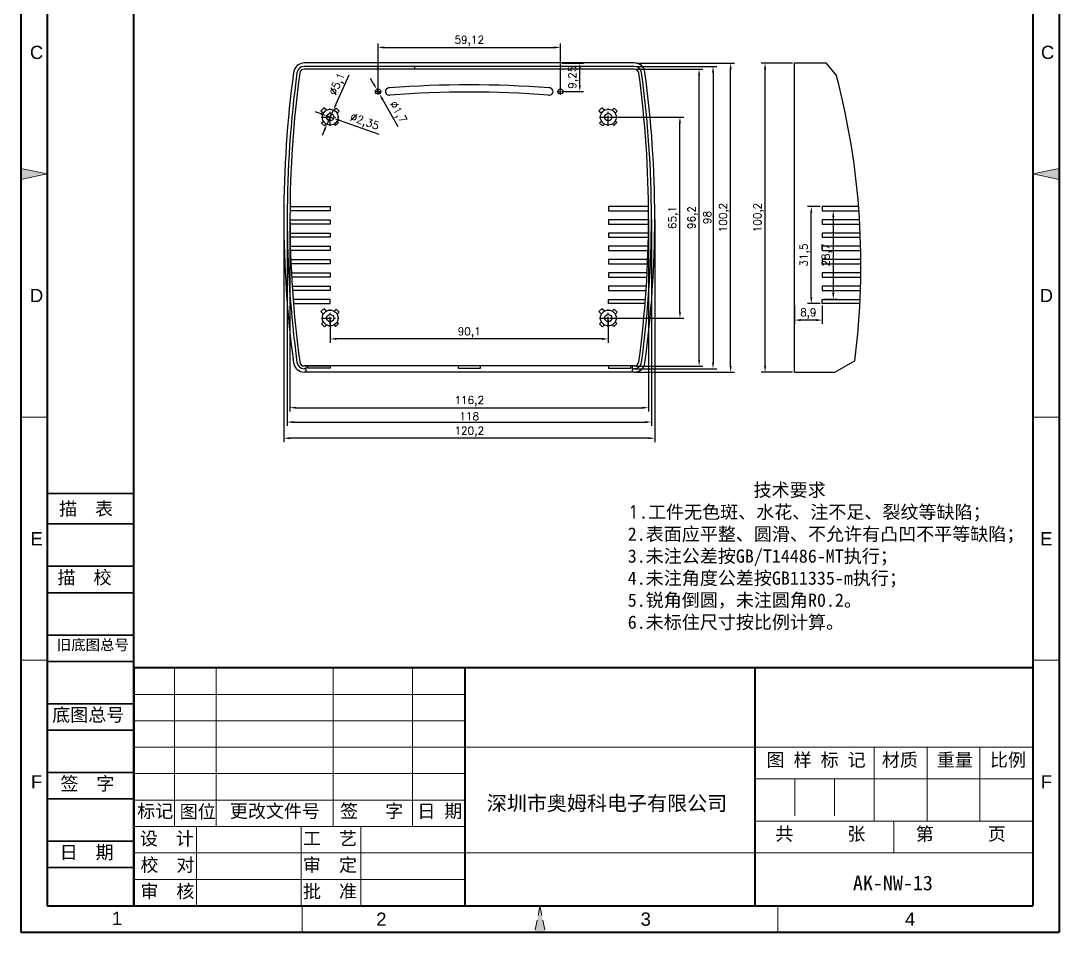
# Model space of a CAD drawing. Header units: millimetres. Extents: x 45769 to 46105, y -471 to 20.
# Drawn here: x 45768.6 to 46105.1, y -471.3 to -175.9 of the extents above; entities that cross this region are included whole.
import ezdxf
from ezdxf.enums import TextEntityAlignment as Align

# ---------------------------------------------------------------- set-up
doc = ezdxf.new("R2010")
doc.units = ezdxf.units.MM
for name, pattern in [('ACAD_ISO10W100', [18, 12, -3, 0, -3]), ('CENTER', [50.8, 31.75, -6.35, 6.35, -6.35]), ('HIDDEN2', [4.7625, 3.175, -1.5875])]:
    doc.linetypes.add(name, pattern=pattern)
for name, color, linetype, lineweight in [('dim', 82, 'Continuous', 9), ('图层1', 7, 'ACAD_ISO10W100', 15), ('图层2', 7, 'Continuous', 30), ('图层3', 7, 'Continuous', 15), ('图层4', 7, 'Continuous', 40), ('图层5', 7, 'HIDDEN2', 15)]:
    doc.layers.add(name, color=color, linetype=linetype, lineweight=lineweight)
doc.layers.add('尺寸线', color=7, linetype='Continuous')
doc.styles.get("Standard").update_dxf_attribs({"font": 'txt', "bigfont": 'gbcbig.shx'})
doc.styles.add('样式 3', font='arial.ttf', dxfattribs={"height": 3.8})
doc.dimstyles.new('ISO-25', dxfattribs={"dimtxt": 2.5, "dimasz": 2.5, "dimexe": 1.25, "dimexo": 0.625, "dimtad": 1, "dimtxsty": 'Standard', "dimcen": 2.5, "dimadec": 0, "dimazin": 0, "dimtfac": 1, "dimtmove": 0, "dimatfit": 3, "dimfxl": 1, "dimarcsym": 0})

# ---------------------------------------------------------------- blocks, each defined once
blk = doc.blocks.new('*D3682')
at = {"layer": 'Defpoints', "color": 0, "transparency": 16777216}
for p in [(46009.79, -189.55), (46019.35, -189.55), (46019.35, -289.75)]:
    blk.add_point(p, dxfattribs=at)
at = {"layer": 'dim', "color": 0, "lineweight": -2, "transparency": 16777216}
for p, q in [((46018.73, -189.55), (46008.54, -189.55)), ((46009.79, -287.75), (46009.79, -191.55)), ((46018.73, -289.75), (46008.54, -289.75))]:
    blk.add_line(p, q, dxfattribs=at)
at = {"layer": 'dim', "color": 0, "transparency": 16777216}
for points in [[(46009.46, -191.55), (46010.13, -191.55), (46009.79, -189.55)], [(46009.46, -287.75), (46010.13, -287.75), (46009.79, -289.75)]]:
    blk.add_solid(points, dxfattribs=at)
at = {"layer": 'dim', "color": 0, "transparency": 16777216, "insert": (46007.71, -239.65), "char_height": 2.5, "attachment_point": 5, "rotation": 90}
blk.add_mtext('100,2', dxfattribs=at)
blk = doc.blocks.new('*D3683')
at = {"layer": 'Defpoints', "color": 0, "transparency": 16777216}
for p in [(46019.35, -267.54), (46028.25, -267.54), (46019.35, -272.87)]:
    blk.add_point(p, dxfattribs=at)
at = {"layer": 'dim', "color": 0, "lineweight": -2, "transparency": 16777216}
for p, q in [((46019.35, -268.17), (46019.35, -274.12)), ((46028.25, -268.17), (46028.25, -274.12)), ((46026.25, -272.87), (46021.35, -272.87))]:
    blk.add_line(p, q, dxfattribs=at)
at = {"layer": 'dim', "color": 0, "transparency": 16777216}
for points in [[(46021.35, -272.53), (46021.35, -273.2), (46019.35, -272.87)], [(46026.25, -272.53), (46026.25, -273.2), (46028.25, -272.87)]]:
    blk.add_solid(points, dxfattribs=at)
at = {"layer": 'dim', "color": 0, "transparency": 16777216, "insert": (46023.8, -270.78), "char_height": 2.5, "attachment_point": 5}
blk.add_mtext('8,9', dxfattribs=at)
blk = doc.blocks.new('*D3684')
at = {"layer": 'Defpoints', "color": 0, "transparency": 16777216}
for p in [(46024.77, -236.04), (46028.25, -236.04), (46028.25, -267.54)]:
    blk.add_point(p, dxfattribs=at)
at = {"layer": 'dim', "color": 0, "lineweight": -2, "transparency": 16777216}
for p, q in [((46027.63, -236.04), (46023.52, -236.04)), ((46024.77, -265.54), (46024.77, -238.04)), ((46027.63, -267.54), (46023.52, -267.54))]:
    blk.add_line(p, q, dxfattribs=at)
at = {"layer": 'dim', "color": 0, "transparency": 16777216}
for points in [[(46024.43, -238.04), (46025.1, -238.04), (46024.77, -236.04)], [(46024.43, -265.54), (46025.1, -265.54), (46024.77, -267.54)]]:
    blk.add_solid(points, dxfattribs=at)
at = {"layer": 'dim', "color": 0, "transparency": 16777216, "insert": (46022.68, -251.79), "char_height": 2.5, "attachment_point": 5, "rotation": 90}
blk.add_mtext('31,5', dxfattribs=at)
blk = doc.blocks.new('*D3685')
at = {"layer": 'Defpoints', "color": 0, "transparency": 16777216}
for p in [(46028.25, -237.44), (46028.25, -266.14), (46031.89, -266.14)]:
    blk.add_point(p, dxfattribs=at)
at = {"layer": 'dim', "color": 0, "lineweight": -2, "transparency": 16777216}
for p, q in [((46028.88, -237.44), (46033.14, -237.44)), ((46031.89, -239.44), (46031.89, -264.14)), ((46028.88, -266.14), (46033.14, -266.14))]:
    blk.add_line(p, q, dxfattribs=at)
at = {"layer": 'dim', "color": 0, "transparency": 16777216}
for points in [[(46031.56, -239.44), (46032.23, -239.44), (46031.89, -237.44)], [(46031.56, -264.14), (46032.23, -264.14), (46031.89, -266.14)]]:
    blk.add_solid(points, dxfattribs=at)
at = {"layer": 'dim', "color": 0, "transparency": 16777216, "insert": (46029.81, -251.79), "char_height": 2.5, "attachment_point": 5, "rotation": 90}
blk.add_mtext('28,7', dxfattribs=at)
blk = doc.blocks.new('*D3686')
at = {"layer": 'Defpoints', "color": 0, "transparency": 16777216}
for p in [(45868.9, -272.2), (45959, -272.2), (45868.9, -278.98)]:
    blk.add_point(p, dxfattribs=at)
at = {"layer": 'dim', "color": 0, "lineweight": -2, "transparency": 16777216}
for p, q in [((45868.9, -272.82), (45868.9, -280.23)), ((45959, -272.82), (45959, -280.23)), ((45957, -278.98), (45870.9, -278.98))]:
    blk.add_line(p, q, dxfattribs=at)
at = {"layer": 'dim', "color": 0, "transparency": 16777216}
for points in [[(45870.9, -278.65), (45870.9, -279.31), (45868.9, -278.98)], [(45957, -278.65), (45957, -279.31), (45959, -278.98)]]:
    blk.add_solid(points, dxfattribs=at)
at = {"layer": 'dim', "color": 0, "transparency": 16777216, "insert": (45913.95, -276.9), "char_height": 2.5, "attachment_point": 5}
blk.add_mtext('90,1', dxfattribs=at)
blk = doc.blocks.new('*D3687')
at = {"layer": 'Defpoints', "color": 0, "transparency": 16777216}
for p in [(45959, -207.1), (45982.21, -207.1), (45959, -272.2)]:
    blk.add_point(p, dxfattribs=at)
at = {"layer": 'dim', "color": 0, "lineweight": -2, "transparency": 16777216}
for p, q in [((45959.63, -207.1), (45983.46, -207.1)), ((45982.21, -270.2), (45982.21, -209.1)), ((45959.63, -272.2), (45983.46, -272.2))]:
    blk.add_line(p, q, dxfattribs=at)
at = {"layer": 'dim', "color": 0, "transparency": 16777216}
for points in [[(45981.87, -209.1), (45982.54, -209.1), (45982.21, -207.1)], [(45981.87, -270.2), (45982.54, -270.2), (45982.21, -272.2)]]:
    blk.add_solid(points, dxfattribs=at)
at = {"layer": 'dim', "color": 0, "transparency": 16777216, "insert": (45980.12, -239.65), "char_height": 2.5, "attachment_point": 5, "rotation": 90}
blk.add_mtext('65,1', dxfattribs=at)
blk = doc.blocks.new('*D3688')
at = {"layer": 'Defpoints', "color": 0, "transparency": 16777216}
for p in [(45967.43, -189.55), (45998.63, -189.55), (45966.85, -289.75)]:
    blk.add_point(p, dxfattribs=at)
at = {"layer": 'dim', "color": 0, "lineweight": -2, "transparency": 16777216}
for p, q in [((45968.05, -189.55), (45999.88, -189.55)), ((45998.63, -287.75), (45998.63, -191.55)), ((45967.48, -289.75), (45999.88, -289.75))]:
    blk.add_line(p, q, dxfattribs=at)
at = {"layer": 'dim', "color": 0, "transparency": 16777216}
for points in [[(45998.3, -191.55), (45998.97, -191.55), (45998.63, -189.55)], [(45998.3, -287.75), (45998.97, -287.75), (45998.63, -289.75)]]:
    blk.add_solid(points, dxfattribs=at)
at = {"layer": 'dim', "color": 0, "transparency": 16777216, "insert": (45996.55, -239.65), "char_height": 2.5, "attachment_point": 5, "rotation": 90}
blk.add_mtext('100,2', dxfattribs=at)
blk = doc.blocks.new('*D3689')
at = {"layer": 'Defpoints', "color": 0, "transparency": 16777216}
for p in [(45967.41, -190.65), (45966.85, -288.65), (45992.92, -288.65)]:
    blk.add_point(p, dxfattribs=at)
at = {"layer": 'dim', "color": 0, "lineweight": -2, "transparency": 16777216}
for p, q in [((45968.03, -190.65), (45994.17, -190.65)), ((45992.92, -192.65), (45992.92, -286.65)), ((45967.48, -288.65), (45994.17, -288.65))]:
    blk.add_line(p, q, dxfattribs=at)
at = {"layer": 'dim', "color": 0, "transparency": 16777216}
for points in [[(45992.59, -192.65), (45993.25, -192.65), (45992.92, -190.65)], [(45992.59, -286.65), (45993.25, -286.65), (45992.92, -288.65)]]:
    blk.add_solid(points, dxfattribs=at)
at = {"layer": 'dim', "color": 0, "transparency": 16777216, "insert": (45991.04, -239.65), "char_height": 2.5, "attachment_point": 5, "rotation": 90}
blk.add_mtext('98', dxfattribs=at)
blk = doc.blocks.new('*D3690')
at = {"layer": 'Defpoints', "color": 0, "transparency": 16777216}
for p in [(45967.41, -191.55), (45988.41, -191.55), (45967.41, -287.75)]:
    blk.add_point(p, dxfattribs=at)
at = {"layer": 'dim', "color": 0, "lineweight": -2, "transparency": 16777216}
for p, q in [((45968.03, -191.55), (45989.66, -191.55)), ((45988.41, -285.75), (45988.41, -193.55)), ((45968.03, -287.75), (45989.66, -287.75))]:
    blk.add_line(p, q, dxfattribs=at)
at = {"layer": 'dim', "color": 0, "transparency": 16777216}
for points in [[(45988.08, -193.55), (45988.75, -193.55), (45988.41, -191.55)], [(45988.08, -285.75), (45988.75, -285.75), (45988.41, -287.75)]]:
    blk.add_solid(points, dxfattribs=at)
at = {"layer": 'dim', "color": 0, "transparency": 16777216, "insert": (45986.33, -239.65), "char_height": 2.5, "attachment_point": 5, "rotation": 90}
blk.add_mtext('96,2', dxfattribs=at)
blk = doc.blocks.new('*D3691')
at = {"layer": 'Defpoints', "color": 0, "transparency": 16777216}
for p in [(45853.85, -239.65), (45974.05, -239.65), (45853.85, -311.16)]:
    blk.add_point(p, dxfattribs=at)
at = {"layer": 'dim', "color": 0, "lineweight": -2, "transparency": 16777216}
for p, q in [((45853.85, -240.27), (45853.85, -312.41)), ((45974.05, -240.27), (45974.05, -312.41)), ((45972.05, -311.16), (45855.85, -311.16))]:
    blk.add_line(p, q, dxfattribs=at)
at = {"layer": 'dim', "color": 0, "transparency": 16777216}
for points in [[(45855.85, -310.83), (45855.85, -311.49), (45853.85, -311.16)], [(45972.05, -310.83), (45972.05, -311.49), (45974.05, -311.16)]]:
    blk.add_solid(points, dxfattribs=at)
at = {"layer": 'dim', "color": 0, "transparency": 16777216, "insert": (45913.95, -309.08), "char_height": 2.5, "attachment_point": 5}
blk.add_mtext('120,2', dxfattribs=at)
blk = doc.blocks.new('*D3692')
at = {"layer": 'Defpoints', "color": 0, "transparency": 16777216}
for p in [(45854.95, -239.65), (45972.95, -239.65), (45972.95, -305.91)]:
    blk.add_point(p, dxfattribs=at)
at = {"layer": 'dim', "color": 0, "lineweight": -2, "transparency": 16777216}
for p, q in [((45854.95, -240.27), (45854.95, -307.16)), ((45972.95, -240.27), (45972.95, -307.16)), ((45856.95, -305.91), (45970.95, -305.91))]:
    blk.add_line(p, q, dxfattribs=at)
at = {"layer": 'dim', "color": 0, "transparency": 16777216}
for points in [[(45856.95, -305.57), (45856.95, -306.24), (45854.95, -305.91)], [(45970.95, -305.57), (45970.95, -306.24), (45972.95, -305.91)]]:
    blk.add_solid(points, dxfattribs=at)
at = {"layer": 'dim', "color": 0, "transparency": 16777216, "insert": (45913.95, -304.03), "char_height": 2.5, "attachment_point": 5}
blk.add_mtext('118', dxfattribs=at)
blk = doc.blocks.new('*D3693')
at = {"layer": 'Defpoints', "color": 0, "transparency": 16777216}
for p in [(45855.85, -239.65), (45972.05, -239.65), (45972.05, -301.26)]:
    blk.add_point(p, dxfattribs=at)
at = {"layer": 'dim', "color": 0, "lineweight": -2, "transparency": 16777216}
for p, q in [((45855.85, -240.27), (45855.85, -302.51)), ((45972.05, -240.27), (45972.05, -302.51)), ((45857.85, -301.26), (45970.05, -301.26))]:
    blk.add_line(p, q, dxfattribs=at)
at = {"layer": 'dim', "color": 0, "transparency": 16777216}
for points in [[(45857.85, -300.93), (45857.85, -301.6), (45855.85, -301.26)], [(45970.05, -300.93), (45970.05, -301.6), (45972.05, -301.26)]]:
    blk.add_solid(points, dxfattribs=at)
at = {"layer": 'dim', "color": 0, "transparency": 16777216, "insert": (45913.95, -299.18), "char_height": 2.5, "attachment_point": 5}
blk.add_mtext('116,2', dxfattribs=at)
blk = doc.blocks.new('*D3694')
at = {"layer": 'Defpoints', "color": 0, "transparency": 16777216}
for p in [(45869.94, -204.77), (45867.86, -209.42)]:
    blk.add_point(p, dxfattribs=at)
at = {"layer": 'dim', "color": 0, "lineweight": -2, "transparency": 16777216}
for p, q in [((45874.97, -193.51), (45870.76, -202.94)), ((45867.86, -209.42), (45869.94, -204.77)), ((45867.04, -211.25), (45866.23, -213.08))]:
    blk.add_line(p, q, dxfattribs=at)
at = {"layer": 'dim', "color": 0, "transparency": 16777216}
for points in [[(45870.45, -202.81), (45871.06, -203.08), (45869.94, -204.77)], [(45866.74, -211.11), (45867.35, -211.39), (45867.86, -209.42)]]:
    blk.add_solid(points, dxfattribs=at)
at = {"layer": 'dim', "color": 0, "transparency": 16777216, "insert": (45871.37, -196.46), "char_height": 2.5, "attachment_point": 5, "rotation": 65.913}
blk.add_mtext('∅5,1', dxfattribs=at)
blk = doc.blocks.new('*D3695')
at = {"layer": 'Defpoints', "color": 0, "transparency": 16777216}
for p in [(45867.79, -206.7), (45870.01, -207.49)]:
    blk.add_point(p, dxfattribs=at)
at = {"layer": 'dim', "color": 0, "lineweight": -2, "transparency": 16777216}
for p, q in [((45865.91, -206.04), (45864.02, -205.37)), ((45867.79, -206.7), (45870.01, -207.49)), ((45884.78, -212.7), (45871.89, -208.15))]:
    blk.add_line(p, q, dxfattribs=at)
at = {"layer": 'dim', "color": 0, "transparency": 16777216}
for points in [[(45866.02, -205.72), (45865.79, -206.35), (45867.79, -206.7)], [(45872.01, -207.84), (45871.78, -208.47), (45870.01, -207.49)]]:
    blk.add_solid(points, dxfattribs=at)
at = {"layer": 'dim', "color": 0, "transparency": 16777216, "insert": (45879.97, -208.79), "char_height": 2.5, "attachment_point": 5, "rotation": 340.5698}
blk.add_mtext('∅2,35', dxfattribs=at)
blk = doc.blocks.new('*D3696')
at = {"layer": 'Defpoints', "color": 0, "transparency": 16777216}
for p in [(45883.97, -198.06), (45884.81, -199.53)]:
    blk.add_point(p, dxfattribs=at)
at = {"layer": 'dim', "color": 0, "lineweight": -2, "transparency": 16777216}
for p, q in [((45882.97, -196.32), (45881.97, -194.59)), ((45883.97, -198.06), (45884.81, -199.53)), ((45890.96, -210.22), (45885.81, -201.27))]:
    blk.add_line(p, q, dxfattribs=at)
at = {"layer": 'dim', "color": 0, "transparency": 16777216}
for points in [[(45883.26, -196.16), (45882.68, -196.49), (45883.97, -198.06)], [(45886.1, -201.1), (45885.52, -201.43), (45884.81, -199.53)]]:
    blk.add_solid(points, dxfattribs=at)
at = {"layer": 'dim', "color": 0, "transparency": 16777216, "insert": (45890.69, -205.57), "char_height": 2.5, "attachment_point": 5, "rotation": 299.892}
blk.add_mtext('∅1,7', dxfattribs=at)
blk = doc.blocks.new('*D3697')
at = {"layer": 'Defpoints', "color": 0, "transparency": 16777216}
for p in [(45943.51, -184.5), (45884.39, -198.79), (45943.51, -198.79)]:
    blk.add_point(p, dxfattribs=at)
at = {"layer": 'dim', "color": 0, "lineweight": -2, "transparency": 16777216}
for p, q in [((45884.39, -198.17), (45884.39, -183.25)), ((45886.39, -184.5), (45941.51, -184.5)), ((45943.51, -198.17), (45943.51, -183.25))]:
    blk.add_line(p, q, dxfattribs=at)
at = {"layer": 'dim', "color": 0, "transparency": 16777216}
for points in [[(45886.39, -184.16), (45886.39, -184.83), (45884.39, -184.5)], [(45941.51, -184.16), (45941.51, -184.83), (45943.51, -184.5)]]:
    blk.add_solid(points, dxfattribs=at)
at = {"layer": 'dim', "color": 0, "transparency": 16777216, "insert": (45913.95, -182.41), "char_height": 2.5, "attachment_point": 5}
blk.add_mtext('59,12', dxfattribs=at)
blk = doc.blocks.new('*D3698')
at = {"layer": 'Defpoints', "color": 0, "transparency": 16777216}
for p in [(45943.51, -189.55), (45949.76, -189.55), (45943.51, -198.79)]:
    blk.add_point(p, dxfattribs=at)
at = {"layer": 'dim', "color": 0, "lineweight": -2, "transparency": 16777216}
for p, q in [((45944.14, -189.55), (45951.01, -189.55)), ((45949.76, -196.79), (45949.76, -191.55)), ((45944.14, -198.79), (45951.01, -198.79))]:
    blk.add_line(p, q, dxfattribs=at)
at = {"layer": 'dim', "color": 0, "transparency": 16777216}
for points in [[(45949.43, -191.55), (45950.1, -191.55), (45949.76, -189.55)], [(45949.43, -196.79), (45950.1, -196.79), (45949.76, -198.79)]]:
    blk.add_solid(points, dxfattribs=at)
at = {"layer": 'dim', "color": 0, "transparency": 16777216, "insert": (45947.68, -194.17), "char_height": 2.5, "attachment_point": 5, "rotation": 90}
blk.add_mtext('9,25', dxfattribs=at)

msp = doc.modelspace()

# ---------------------------------------------------------------- hatches: boundary and pattern name
at = {"layer": '图层1'}
for points in [[(45777.193, -225.505), (45768.627, -223.742), (45768.627, -227.268)], [(46096.535, -225.505), (46105.101, -223.742), (46105.101, -227.268)]]:
    msp.add_hatch(color=0, dxfattribs=at).paths.add_polyline_path(points)
at = {"layer": '图层5'}
msp.add_hatch(color=0, dxfattribs=at).paths.add_polyline_path([(45936.864, -462.699), (45935.101, -471.265), (45938.627, -471.265)])

# ---------------------------------------------------------------- linework, layer by layer
for p, q in [((45967.406, -189.545), (45860.494, -189.545)), ((45967.406, -190.645), (45860.494, -190.645)), ((45967.406, -191.545), (45860.494, -191.545)), ((45884.316, -191.545), (45884.316, -190.645)), ((45896.316, -191.545), (45896.316, -190.645)), ((46019.351, -289.745), (46019.351, -189.545)), ((46019.351, -189.545), (46029.433, -189.545)), ((46029.433, -189.545), (46032.965, -193.667)), ((45967.406, -287.745), (45860.494, -287.745)), ((45861.05, -288.645), (45860.494, -288.645)), ((45861.05, -289.745), (45861.05, -287.745)), ((45966.85, -289.745), (45966.85, -287.745)), ((45967.406, -288.645), (45966.85, -288.645)), ((46038.857, -286.029), (46032.458, -289.745)), ((45967.406, -289.745), (45860.494, -289.745)), ((46019.351, -289.745), (46032.458, -289.745))]:
    msp.add_line(p, q)
at = {"color": 1, "linetype": 'CENTER', "ltscale": 0.034}
for p, q in [((45884.389, -199.729), (45884.389, -197.859)), ((45943.511, -199.729), (45943.511, -197.859)), ((45883.454, -198.794), (45885.324, -198.794)), ((45942.576, -198.794), (45944.446, -198.794))]:
    msp.add_line(p, q, dxfattribs=at)
at = {"color": 1, "linetype": 'CENTER', "ltscale": 0.102}
for p, q in [((45868.9, -209.9), (45868.9, -204.29)), ((45959, -209.9), (45959, -204.29)), ((45866.095, -207.095), (45871.705, -207.095)), ((45956.195, -207.095), (45961.805, -207.095)), ((45866.095, -272.195), (45871.705, -272.195)), ((45868.9, -275), (45868.9, -269.39)), ((45956.195, -272.195), (45961.805, -272.195)), ((45959, -275), (45959, -269.39))]:
    msp.add_line(p, q, dxfattribs=at)
for points in [[(45867.639, -204.879), (45866.833, -204.074), (45865.878, -205.028), (45866.684, -205.834)], [(45870.162, -204.879), (45870.809, -204.232), (45871.764, -205.186), (45871.116, -205.834)], [(45957.739, -204.879), (45956.933, -204.074), (45955.978, -205.028), (45956.784, -205.834)], [(45960.262, -204.879), (45960.909, -204.232), (45961.864, -205.186), (45961.216, -205.834)], [(45867.639, -209.312), (45866.991, -209.959), (45866.036, -209.005), (45866.684, -208.357)], [(45870.162, -209.312), (45870.651, -209.801), (45871.606, -208.847), (45871.116, -208.357)], [(45957.739, -209.312), (45957.091, -209.959), (45956.136, -209.005), (45956.784, -208.357)], [(45960.262, -209.312), (45960.751, -209.801), (45961.706, -208.847), (45961.216, -208.357)], [(45855.869, -236.043), (45868.885, -236.043), (45868.885, -237.443), (45855.857, -237.443)], [(45972.031, -236.043), (45959.015, -236.043), (45959.015, -237.443), (45972.043, -237.443)], [(46040.095, -236.043), (46028.251, -236.043), (46028.251, -237.443), (46040.201, -237.443)], [(45855.851, -240.343), (45868.885, -240.343), (45868.885, -241.743), (45855.856, -241.743)], [(45972.049, -240.343), (45959.015, -240.343), (45959.015, -241.743), (45972.044, -241.743)], [(46040.394, -240.343), (46028.251, -240.343), (46028.251, -241.743), (46040.475, -241.743)], [(45855.886, -244.643), (45868.885, -244.643), (45868.885, -246.043), (45855.909, -246.043)], [(45972.014, -244.643), (45959.015, -244.643), (45959.015, -246.043), (45971.991, -246.043)], [(46040.616, -244.643), (46028.251, -244.643), (46028.251, -246.043), (46040.672, -246.043)], [(45855.974, -248.943), (45868.885, -248.943), (45868.885, -250.343), (45856.014, -250.343)], [(45971.926, -248.943), (45959.015, -248.943), (45959.015, -250.343), (45971.886, -250.343)], [(46040.762, -248.943), (46028.251, -248.943), (46028.251, -250.343), (46040.794, -250.343)], [(45856.115, -253.243), (45868.885, -253.243), (45868.885, -254.643), (45856.173, -254.643)], [(45971.785, -253.243), (45959.015, -253.243), (45959.015, -254.643), (45971.727, -254.643)], [(46040.832, -253.243), (46028.251, -253.243), (46028.251, -254.643), (46040.839, -254.643)], [(45856.31, -257.543), (45868.885, -257.543), (45868.885, -258.943), (45856.385, -258.943)], [(45971.59, -257.543), (45959.015, -257.543), (45959.015, -258.943), (45971.515, -258.943)], [(46040.826, -257.543), (46028.251, -257.543), (46028.251, -258.943), (46040.808, -258.943)], [(45856.558, -261.843), (45868.885, -261.843), (45868.885, -263.243), (45856.65, -263.243)], [(45971.342, -261.843), (45959.015, -261.843), (45959.015, -263.243), (45971.25, -263.243)], [(46040.744, -261.843), (46028.251, -261.843), (46028.251, -263.243), (46040.701, -263.243)], [(45856.969, -267.543), (45868.885, -267.543), (45868.885, -266.143), (45856.859, -266.143)], [(45867.639, -269.979), (45866.833, -269.174), (45865.878, -270.128), (45866.684, -270.934)], [(45957.739, -269.979), (45956.933, -269.174), (45955.978, -270.128), (45956.784, -270.934)], [(45970.931, -267.543), (45959.015, -267.543), (45959.015, -266.143), (45971.041, -266.143)], [(46040.518, -267.543), (46028.251, -267.543), (46028.251, -266.143), (46040.586, -266.143)], [(45870.162, -269.979), (45870.809, -269.332), (45871.764, -270.286), (45871.116, -270.934)], [(45960.262, -269.979), (45960.909, -269.332), (45961.864, -270.286), (45961.216, -270.934)], [(45867.639, -274.412), (45866.991, -275.059), (45866.036, -274.105), (45866.684, -273.457)], [(45870.162, -274.412), (45870.651, -274.901), (45871.606, -273.947), (45871.116, -273.457)], [(45957.739, -274.412), (45957.091, -275.059), (45956.136, -274.105), (45956.784, -273.457)], [(45960.262, -274.412), (45960.751, -274.901), (45961.706, -273.947), (45961.216, -273.457)]]:
    msp.add_lwpolyline(points)
for points in [[(45861.64, -287.745), (45868.89, -287.745), (45868.89, -288.418), (45861.64, -288.418)], [(45917.575, -287.745), (45910.325, -287.745), (45910.325, -288.418), (45917.575, -288.418)], [(45966.26, -287.745), (45959.01, -287.745), (45959.01, -288.418), (45966.26, -288.418)]]:
    msp.add_lwpolyline(points, close=True)
for centre, radius in [((45884.389, -198.794), 0.85), ((45943.511, -198.794), 0.85), ((45868.9, -207.095), 2.55), ((45959, -207.095), 2.55), ((45868.9, -207.095), 1.175), ((45959, -207.095), 1.175), ((45868.9, -272.195), 2.55), ((45868.9, -272.195), 1.175), ((45959, -272.195), 2.55), ((45959, -272.195), 1.175)]:
    msp.add_circle(centre, radius)
for centre, radius, start, end in [((45860.494, -193.045), 3.5, 90, 172.28025), ((45860.494, -193.045), 2.4, 90, 172.28025), ((45860.494, -193.045), 1.5, 90, 172.28025), ((45967.406, -193.045), 3.5, 7.71975, 90), ((45967.406, -193.045), 2.4, 7.71975, 90), ((45967.406, -193.045), 1.5, 7.71975, 90), ((46204.263, -239.645), 350.413, 172.28025, 187.71975), ((46204.263, -239.645), 349.313, 172.28025, 187.71975), ((46204.263, -239.645), 348.413, 172.28025, 187.71975), ((45623.638, -239.645), 348.413, 352.28025, 7.71975), ((45623.638, -239.645), 349.313, 352.28025, 7.71975), ((45623.638, -239.645), 350.413, 352.28025, 7.71975), ((45797.671, -255.048), 243.168, 352.6801, 14.62081), ((45887.975, -198.794), 1.175, 85.2593, 283.36901), ((45913.95, -536.269), 339.632, 85.63018, 94.36982), ((45939.925, -198.794), 1.175, 256.63099, 94.7407), ((45913.95, -536.239), 337.282, 85.62942, 94.37058), ((45860.494, -286.245), 3.5, 187.71975, 270), ((45860.494, -286.245), 2.4, 187.71975, 270), ((45860.494, -286.245), 1.5, 187.71975, 270), ((45967.406, -286.245), 1.5, 270, 352.28025), ((45967.406, -286.245), 2.4, 270, 352.28025), ((45967.406, -286.245), 3.5, 270, 352.28025)]:
    msp.add_arc(centre, radius, start, end)
at = {"layer": '图层1', "color": 0}
for p, q in [((45777.193, -225.505), (45768.627, -223.742)), ((46096.535, -225.505), (46105.101, -223.742)), ((45777.193, -225.505), (45768.627, -227.268)), ((46096.535, -225.505), (46105.101, -227.268)), ((45777.193, -304.313), (45768.627, -304.313)), ((46105.101, -304.313), (46096.535, -304.313)), ((45777.193, -383.121), (45768.627, -383.121)), ((46105.101, -383.121), (46096.535, -383.121)), ((46019.441, -421.582), (46019.441, -435.288)), ((46032.29, -421.582), (46032.29, -435.288)), ((45831.922, -437.001), (45831.922, -428.435)), ((45831.922, -437.001), (45831.922, -428.435))]:
    msp.add_line(p, q, dxfattribs=at)
at = {"layer": '图层2', "color": 0}
for p, q in [((45805.309, -329.069), (45777.193, -329.069)), ((45805.309, -338.955), (45777.193, -338.955)), ((45805.309, -338.955), (45790.374, -338.955)), ((45805.309, -352.661), (45777.193, -352.661)), ((45805.309, -361.227), (45777.193, -361.227)), ((45805.309, -361.227), (45790.374, -361.227)), ((45805.309, -361.227), (45790.374, -361.227)), ((45805.309, -374.933), (45777.193, -374.933)), ((45805.309, -383.499), (45777.193, -383.499)), ((45805.309, -383.499), (45790.374, -383.499)), ((45805.309, -397.204), (45777.193, -397.204)), ((45805.309, -405.77), (45777.193, -405.77)), ((45805.309, -405.77), (45790.374, -405.77)), ((45805.309, -419.476), (45777.193, -419.476)), ((45805.309, -428.042), (45777.193, -428.042)), ((45805.309, -428.042), (45790.374, -428.042)), ((45805.309, -441.748), (45777.193, -441.748)), ((45805.309, -450.314), (45777.193, -450.314))]:
    msp.add_line(p, q, dxfattribs=at)
at = {"layer": '图层3', "color": 0}
for p, q in [((45818.485, -437.001), (45818.485, -385.605)), ((45831.922, -428.435), (45831.922, -385.605)), ((45869.805, -436.899), (45869.805, -385.605)), ((45895.503, -436.875), (45895.503, -385.605)), ((45912.635, -394.171), (45805.309, -394.171)), ((45912.635, -402.737), (45805.309, -402.737)), ((45912.635, -402.737), (45805.309, -402.737)), ((45912.635, -411.303), (45805.309, -411.303)), ((45891.831, -411.303), (46096.535, -411.303)), ((46045.139, -411.303), (46045.139, -435.288)), ((46062.271, -411.303), (46062.271, -435.288)), ((46079.403, -411.303), (46079.403, -435.288)), ((45912.635, -419.869), (45805.309, -419.869)), ((46096.535, -421.582), (46006.592, -421.582)), ((46045.139, -421.582), (46045.139, -435.288)), ((45912.635, -428.435), (45805.309, -428.435)), ((45912.635, -437.001), (45805.309, -437.001)), ((45825.543, -462.699), (45825.543, -437.001)), ((45859.487, -462.699), (45859.487, -436.899)), ((45878.806, -462.597), (45878.806, -436.899)), ((46096.535, -435.288), (46006.592, -435.288)), ((46051.563, -435.288), (46051.563, -445.567)), ((45912.635, -445.567), (45805.309, -445.567)), ((45912.635, -445.567), (45805.775, -445.567)), ((45891.831, -445.567), (46096.535, -445.567)), ((45805.309, -450.314), (45805.067, -450.314)), ((45912.635, -454.133), (45805.309, -454.133)), ((45859.77, -462.699), (45859.77, -471.265)), ((46013.959, -462.699), (46013.959, -471.265)), ((46013.959, -462.699), (46013.959, -471.265))]:
    msp.add_line(p, q, dxfattribs=at)
at = {"layer": '图层4', "color": 0}
for p, q in [((45805.309, -462.699), (45805.309, 11.688)), ((45805.309, -385.605), (45805.309, -462.699)), ((46096.535, -385.605), (45805.309, -385.605)), ((45967.646, -385.605), (45813.457, -385.605)), ((45912.635, -462.699), (45912.635, -385.605)), ((46006.592, -462.699), (46006.592, -385.605)), ((45805.309, -421.582), (45805.309, -462.699))]:
    msp.add_line(p, q, dxfattribs=at)
at = {"layer": '图层5', "color": 0}
for p, q in [((45912.635, -437.001), (45805.309, -437.001)), ((45936.864, -462.699), (45935.101, -471.265)), ((45936.864, -462.699), (45938.627, -471.265))]:
    msp.add_line(p, q, dxfattribs=at)
at = {"layer": '尺寸线', "color": 0, "lineweight": 40}
for p, q in [((45768.627, 20.254), (45768.627, -471.265)), ((46105.101, 20.254), (46105.101, -471.265)), ((45777.193, 11.688), (45777.193, -462.699)), ((46096.535, 11.688), (46096.535, -462.699)), ((45777.193, -462.699), (46096.535, -462.699)), ((45768.627, -471.265), (46105.101, -471.265))]:
    msp.add_line(p, q, dxfattribs=at)

# ---------------------------------------------------------------- texts
at = {"layer": '图层1', "color": 0, "style": '样式 3'}
for s, p in [('C', (45773.752, -186.102)), ('C', (46101.327, -186.102)), ('D', (45773.752, -264.909)), ('D', (46100.925, -264.909)), ('E', (45773.752, -343.717)), ('E', (46100.925, -343.717)), ('F', (45773.752, -422.524)), ('F', (46100.925, -422.524))]:
    msp.add_text(s, height=4.283, dxfattribs=at).set_placement(p, align=Align.MIDDLE)
at = {"layer": '图层1', "color": 0, "attachment_point": 1}
for s, insert, char_height, width in [('{\\fSimSun|b0|i0|c134|p2;图 样 标 记}', (46010.271, -413.247), 4.28302, 53.13738), ('{\\fSimSun|b0|i0|c134|p2;材质 }', (46047.626, -413.265), 4.28302, 35.72091), ('{\\fSimSun|b0|i0|c134|p2;深圳市奥姆科电子有限公司}', (45919.624, -427.085), 4.75891, 89.92113), ('{\\fSimSun|b0|i0|c134|p2;标记}', (45806.361, -429.856), 4.28302, 11.99246), ('{\\fSimSun|b0|i0|c134|p2;图位}', (45820.115, -430.029), 4.28302, 11.99246), ('{\\fSimSun|b0|i0|c134|p2;更改文件号}', (45836.377, -429.856), 4.28302, 35.72091), ('{\\fSimSun|b0|i0|c134|p2;AK-NW-13}', (46038.264, -452.929), 4.75891, 59.04154), ('{\\fSimSun|b0|i0|c134|p2;审  核}', (45807.369, -455.878), 4.28302, 34.73239), ('{\\fSimSun|b0|i0|c134|p2;批  准}', (45860.061, -455.878), 4.28302, 35.72091)]:
    msp.add_mtext(s, dxfattribs=dict(at, insert=insert, char_height=char_height, width=width))
at = {"layer": '图层2', "color": 0, "attachment_point": 1}
for s, insert, char_height, width in [('{\\fSimSun|b0|i0|c134|p2;描\\fSimSun|b0|i0|c0|p2;  \\fSimSun|b0|i0|c134|p2;表}', (45781.021, -331.86), 4.28297, 47.9936), ('{\\fSimSun|b0|i0|c134|p2;描\\fSimSun|b0|i0|c0|p2;  \\fSimSun|b0|i0|c134|p2;校}', (45780.533, -354.131), 4.28297, 47.9936), ('{\\fSimSun|b0|i0|c134|p2;旧底图总号}', (45780.292, -376.403), 3.42642, 47.9936), ('{\\fSimSun|b0|i0|c134|p2;底图总号}', (45778.807, -398.674), 4.28297, 47.9936), ('{\\fSimSun|b0|i0|c134|p2;重量 }', (46065.41, -413.265), 4.28302, 35.72091), ('{\\fSimSun|b0|i0|c134|p2;比例 }', (46082.641, -413.265), 4.28302, 35.72091), ('{\\fSimSun|b0|i0|c134|p2;签\\fSimSun|b0|i0|c0|p2;  \\fSimSun|b0|i0|c134|p2;字}', (45781.46, -420.946), 4.28297, 47.9936), ('{\\fSimSun|b0|i0|c134|p2;签   字}', (45872.092, -429.856), 4.28302, 35.72091), ('{\\fSimSun|b0|i0|c134|p2;日 期}', (45897.111, -429.856), 4.28302, 35.72091), ('{\\fSimSun|b0|i0|c134|p2;共      张}', (46013.093, -437.232), 4.28302, 47.38766), ('{\\fSimSun|b0|i0|c134|p2;第      页}', (46058.635, -437.232), 4.28302, 43.98508), ('{\\fSimSun|b0|i0|c134|p2;设  计}', (45807.203, -438.745), 4.28302, 33.20026), ('{\\fSimSun|b0|i0|c134|p2;工  艺}', (45860.061, -438.745), 4.28302, 35.72091), ('{\\fSimSun|b0|i0|c134|p2;日\\fSimSun|b0|i0|c0|p2;  \\fSimSun|b0|i0|c134|p2;期}', (45781.216, -443.217), 4.28297, 47.9936), ('{\\fSimSun|b0|i0|c134|p2;校  对}', (45807.409, -447.312), 4.28302, 31.05498), ('{\\fSimSun|b0|i0|c134|p2;审  定}', (45860.061, -447.312), 4.28302, 35.72091)]:
    msp.add_mtext(s, dxfattribs=dict(at, insert=insert, char_height=char_height, width=width))
at = {"layer": '图层3', "color": 0, "insert": (45965.287, -325.789), "char_height": 4.28302, "width": 202.86245, "attachment_point": 1}
msp.add_mtext('{\\fSimSun|b0|i0|c134|p54;              技术要求\\P}1{\\fSimSun|b0|i0|c134|p54;.工件无色斑、水花、注不足、裂纹等缺陷；\\P2.表面应平整、圆滑、不允许有凸凹不平等缺陷；\\P3.未注公差按GB/T14486-MT执行；\\P4.未注角度公差按GB11335-m执行；\\P5.锐角倒圆，未注圆角R0.2。}\\P{\\fSimSun|b0|i0|c134|p2;6.未标住尺寸按比例计算。}', dxfattribs=at)
at = {"layer": '图层5', "color": 0, "style": '样式 3'}
for s, p in [('1', (45799.807, -466.758)), ('2', (45885.468, -467.014)), ('3', (45971.128, -467.014)), ('4', (46056.789, -467.014))]:
    msp.add_text(s, height=4.283, dxfattribs=at).set_placement(p, align=Align.MIDDLE)

# ---------------------------------------------------------------- dimensions: what is measured, and where the dimension line sits
at = {"layer": 'dim'}
for base, p1, p2, picture, middle in [((45943.511, -184.495), (45884.389, -198.794), (45943.511, -198.794), '*D3697', (45913.95, -182.412)), ((45853.85, -311.159), (45974.05, -239.645), (45853.85, -239.645), '*D3691', (45913.95, -309.076)), ((45972.95, -305.908), (45854.95, -239.645), (45972.95, -239.645), '*D3692', (45913.95, -304.033)), ((45972.05, -301.265), (45855.85, -239.645), (45972.05, -239.645), '*D3693', (45913.95, -299.181)), ((46019.351, -272.867), (46028.251, -267.543), (46019.351, -267.543), '*D3683', (46023.801, -270.783)), ((45868.9, -278.982), (45959, -272.195), (45868.9, -272.195), '*D3686', (45913.95, -276.898))]:
    dim = msp.add_linear_dim(base=base, p1=p1, p2=p2, dimstyle='ISO-25', override={"dimasz": 2}, dxfattribs=at)
    dim.commit()
    dim.dimension.update_dxf_attribs({"geometry": picture, "text_midpoint": middle})
for base, p1, p2, picture, middle in [((45949.765, -189.545), (45943.511, -198.794), (45943.511, -189.545), '*D3698', (45947.682, -194.17)), ((45998.632, -189.545), (45966.85, -289.745), (45967.426, -189.545), '*D3688', (45996.549, -239.645)), ((45992.92, -288.645), (45967.406, -190.645), (45966.85, -288.645), '*D3689', (45991.045, -239.645)), ((45988.412, -191.545), (45967.406, -287.745), (45967.406, -191.545), '*D3690', (45986.329, -239.645)), ((46009.793, -189.545), (46019.351, -289.745), (46019.351, -189.545), '*D3682', (46007.709, -239.645)), ((45982.206, -207.095), (45959, -272.195), (45959, -207.095), '*D3687', (45980.122, -239.645)), ((46024.766, -236.043), (46028.251, -267.543), (46028.251, -236.043), '*D3684', (46022.683, -251.793)), ((46031.894, -266.143), (46028.251, -237.443), (46028.251, -266.143), '*D3685', (46029.81, -251.793))]:
    dim = msp.add_linear_dim(base=base, p1=p1, p2=p2, angle=90, dimstyle='ISO-25', override={"dimasz": 2}, dxfattribs=at)
    dim.commit()
    dim.dimension.update_dxf_attribs({"geometry": picture, "text_midpoint": middle})
for p1, p2, picture, middle in [((45867.859, -209.423), (45869.941, -204.767), '*D3694', (45871.372, -196.462)), ((45883.966, -198.058), (45884.813, -199.531), '*D3696', (45890.689, -205.573)), ((45867.792, -206.705), (45870.008, -207.486), '*D3695', (45879.974, -208.793))]:
    dim = msp.add_diameter_dim_2p(p1=p1, p2=p2, dimstyle='ISO-25', override={"dimasz": 2}, dxfattribs=at)
    dim.commit()
    dim.dimension.update_dxf_attribs({"geometry": picture, "text_midpoint": middle})

doc.saveas('drawing.dxf')
